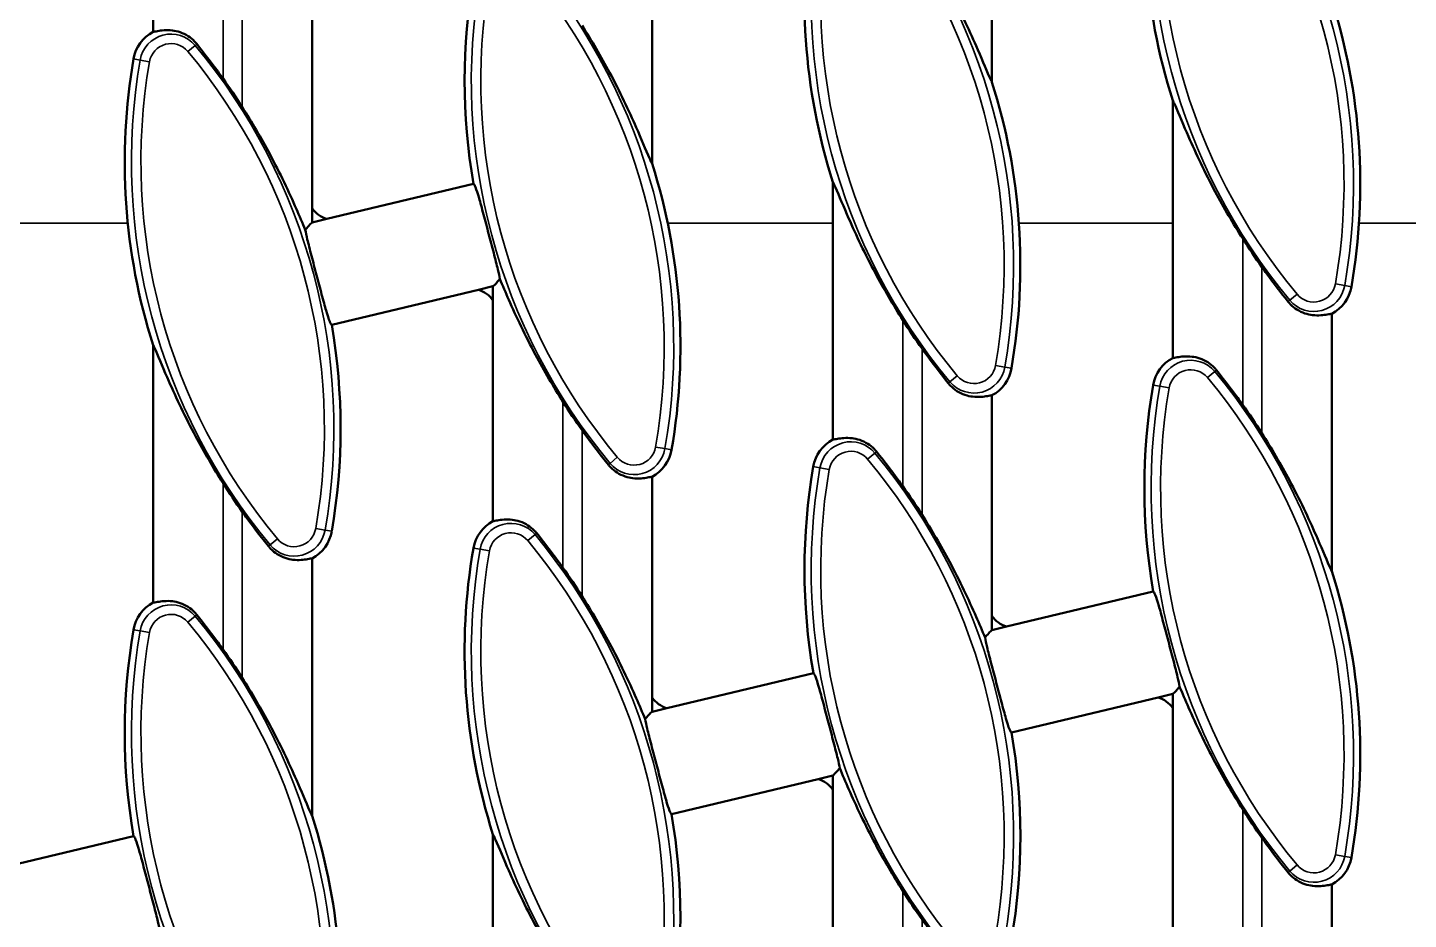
# Model space of a CAD drawing. Header units: millimetres. Extents: x 0 to 4362, y -130 to 2100.
# Drawn here: x 2451.7 to 2596.8, y 841.6 to 935.3 of the extents above; entities that cross this region are included whole.
import ezdxf

# ---------------------------------------------------------------- set-up
doc = ezdxf.new("R2010")
doc.units = ezdxf.units.MM
doc.header["$LTSCALE"] = 5
doc.layers.add('Sichtbar (ISO)', color=7, linetype='Continuous', lineweight=50)
doc.layers.add('Sichtbar schmal (ISO)', color=7, linetype='Continuous', lineweight=35)

msp = doc.modelspace()

# ---------------------------------------------------------------- linework, layer by layer
at = {"layer": 'Sichtbar (ISO)'}
for p, q in [((2464.878, 961.929), (2464.878, 934.862)), ((2553.021, 929.587), (2553.021, 956.654)), ((2517.307, 921.015), (2517.307, 948.083)), ((2481.593, 916.316), (2481.593, 939.511)), ((2572.021, 927.643), (2572.021, 900.576)), ((2483.131, 915.194), (2498.542, 918.893)), ((2536.307, 919.072), (2536.307, 892.005)), ((2481.593, 914.825), (2481.593, 916.316)), ((2481.593, 914.825), (2483.131, 915.194)), ((2499.055, 907.75), (2483.644, 904.052)), ((2500.593, 908.12), (2499.055, 907.75)), ((2500.593, 908.12), (2500.593, 906.629)), ((2500.593, 906.629), (2500.593, 883.433)), ((2588.736, 878.158), (2588.736, 905.226)), ((2464.878, 901.929), (2464.878, 874.862)), ((2553.021, 873.458), (2553.021, 896.654)), ((2517.307, 864.887), (2517.307, 888.083)), ((2481.593, 852.444), (2481.593, 879.511)), ((2554.56, 872.337), (2569.971, 876.036)), ((2553.021, 871.968), (2553.021, 873.458)), ((2553.021, 871.968), (2554.56, 872.337)), ((2518.845, 863.766), (2534.256, 867.464)), ((2517.307, 863.396), (2517.307, 864.887)), ((2570.483, 864.893), (2555.072, 861.195)), ((2572.021, 865.262), (2570.483, 864.893)), ((2572.021, 865.262), (2572.021, 863.772)), ((2517.307, 863.396), (2518.845, 863.766)), ((2572.021, 863.772), (2572.021, 840.576)), ((2534.769, 856.322), (2519.358, 852.623)), ((2536.307, 856.691), (2534.769, 856.322)), ((2536.307, 856.691), (2536.307, 855.2)), ((2536.307, 855.2), (2536.307, 832.005)), ((2447.417, 846.623), (2462.828, 850.321)), ((2500.593, 850.501), (2500.593, 823.433)), ((2588.736, 822.03), (2588.736, 845.226))]:
    msp.add_line(p, q, dxfattribs=at)
for centre, radius, start, end in [((2632.604, 946.895), 63.568, 170.18516, 197.6286), ((2596.89, 938.323), 63.568, 170.18516, 197.6286), ((2561.176, 929.752), 63.568, 170.18516, 189.83578), ((2528.153, 918.907), 63.568, 350.18516, 17.6286), ((2466.765, 931.335), 4, 118.14254, 170.18516), ((2525.461, 921.18), 63.568, 170.18516, 197.6286), ((2421.01, 893.193), 63.043, 32.39092, 35.6676), ((2492.438, 910.336), 63.568, 350.18516, 17.6286), ((2456.724, 901.764), 63.568, 350.18516, 17.6286), ((2632.604, 946.895), 63.043, 212.39092, 215.6676), ((2586.849, 908.753), 4, 298.14254, 350.18516), ((2421.01, 893.193), 63.568, 350.18516, 9.83578), ((2596.89, 938.323), 63.043, 212.39092, 215.6676), ((2573.908, 897.049), 4, 118.14254, 170.18516), ((2551.135, 900.181), 4, 298.14254, 350.18516), ((2632.604, 886.895), 63.568, 170.18516, 189.83578), ((2561.176, 929.752), 63.043, 212.39092, 215.6676), ((2528.153, 858.907), 63.043, 32.39092, 35.6676), ((2515.42, 891.61), 4, 298.14254, 350.18516), ((2538.194, 888.478), 4, 118.14254, 170.18516), ((2596.89, 878.323), 63.568, 170.18516, 189.83578), ((2525.461, 921.18), 63.043, 212.39092, 215.6676), ((2492.438, 850.336), 63.043, 32.39092, 35.6676), ((2479.706, 883.038), 4, 298.14254, 350.18516), ((2502.479, 879.906), 4, 118.14254, 170.18516), ((2561.176, 869.752), 63.568, 170.18516, 197.6286), ((2456.724, 841.764), 63.043, 32.39092, 35.6676), ((2528.153, 858.907), 63.568, 350.18516, 17.6286), ((2466.765, 871.335), 4, 118.14254, 170.18516), ((2525.461, 861.18), 63.568, 170.18516, 189.83578), ((2421.01, 833.193), 63.043, 32.39092, 35.6676), ((2492.438, 850.336), 63.568, 350.18516, 9.83578), ((2632.604, 886.895), 63.043, 212.39092, 215.6676), ((2421.01, 833.193), 63.568, 350.18516, 17.6286), ((2456.724, 841.764), 63.568, 350.18516, 9.83578), ((2586.849, 848.753), 4, 298.14254, 350.18516), ((2596.89, 878.323), 63.043, 212.39092, 215.6676)]:
    msp.add_arc(centre, radius, start, end, dxfattribs=at)
for centre, major_axis in [((2484.044, 918.062), (-1.864, -2.364)), ((2498.141, 904.883), (1.864, 2.364)), ((2555.473, 875.204), (-1.864, -2.364)), ((2519.759, 866.633), (-1.864, -2.364)), ((2569.57, 862.026), (1.864, 2.364)), ((2533.855, 853.454), (1.864, 2.364))]:
    msp.add_ellipse(centre, major_axis=major_axis, ratio=0.9964365, start_param=5.9978889, end_param=6.643578, dxfattribs=at)
for points, knots in [([(2545.673, 944.107), (2546.662, 942.547), (2547.652, 940.86), (2549.632, 937.165), (2550.587, 935.151), (2551.854, 932.265), (2552.385, 930.968), (2552.833, 929.961), (2552.922, 929.768), (2553.004, 929.618), (2553.013, 929.602), (2553.021, 929.587)], [5.0571531, 5.0571531, 5.0571531, 5.0571531, 5.5983494, 5.5983494, 6.239433, 6.239433, 6.6427143, 6.6427143, 6.7428645, 6.7428645, 6.7559465, 6.7559465, 6.7559465, 6.7559465]), ([(2464.878, 934.862), (2464.983, 934.867), (2465.144, 934.9), (2465.734, 935.004), (2466.279, 935.08), (2467.146, 934.971), (2467.425, 934.913), (2467.999, 934.718), (2468.292, 934.579), (2468.783, 934.265), (2469.025, 934.075), (2469.321, 933.767), (2469.398, 933.68), (2469.47, 933.589)], [2.82851537, 2.82851537, 2.82851537, 2.82851537, 2.9796104, 2.9796104, 3.24690309, 3.24690309, 3.34987153, 3.34987153, 3.45283997, 3.45283997, 3.54324006, 3.54324006, 3.57659228, 3.57659228, 3.57659228, 3.57659228]), ([(2509.959, 935.536), (2510.948, 933.976), (2511.938, 932.288), (2513.918, 928.593), (2514.873, 926.58), (2516.14, 923.693), (2516.671, 922.396), (2517.118, 921.389), (2517.208, 921.196), (2517.289, 921.047), (2517.298, 921.031), (2517.307, 921.015)], [5.0571531, 5.0571531, 5.0571531, 5.0571531, 5.5983494, 5.5983494, 6.239433, 6.239433, 6.6427143, 6.6427143, 6.7428645, 6.7428645, 6.7559465, 6.7559465, 6.7559465, 6.7559465]), ([(2469.47, 933.589), (2470.236, 932.629), (2471.002, 931.629), (2471.875, 930.439), (2472.051, 930.198), (2472.227, 929.952)], [1.09829535, 1.09829535, 1.09829535, 1.09829535, 1.45268918, 1.45268918, 1.54121651, 1.54121651, 1.54121651, 1.54121651]), ([(2579.37, 913.123), (2578.38, 914.683), (2577.39, 916.37), (2575.411, 920.066), (2574.456, 922.079), (2573.188, 924.965), (2572.658, 926.262), (2572.21, 927.269), (2572.12, 927.463), (2572.039, 927.612), (2572.03, 927.628), (2572.021, 927.643)], [5.0571531, 5.0571531, 5.0571531, 5.0571531, 5.5983494, 5.5983494, 6.239433, 6.239433, 6.6427143, 6.6427143, 6.7428645, 6.7428645, 6.7559465, 6.7559465, 6.7559465, 6.7559465]), ([(2474.244, 926.965), (2475.234, 925.405), (2476.224, 923.717), (2478.204, 920.022), (2479.158, 918.008), (2480.249, 915.524), (2480.582, 914.739), (2480.872, 914.052)], [5.0571531, 5.0571531, 5.0571531, 5.0571531, 5.5983494, 5.5983494, 6.239433, 6.239433, 6.4973987, 6.4973987, 6.4973987, 6.4973987]), ([(2498.542, 918.893), (2498.597, 918.855), (2498.667, 918.733), (2498.858, 918.264), (2498.987, 917.86), (2499.26, 916.924), (2499.422, 916.329), (2499.77, 915.026), (2499.957, 914.317), (2500.308, 912.988), (2500.495, 912.279), (2500.837, 910.971), (2500.989, 910.373), (2501.194, 909.51), (2501.269, 909.161), (2501.314, 908.893)], [1.7192522, 1.7192522, 1.7192522, 1.7192522, 1.8793137, 1.8793137, 2.0858771, 2.0858771, 2.2920372, 2.2920372, 2.4981973, 2.4981973, 2.7044361, 2.7044361, 2.910675, 2.910675, 3.0785664, 3.0785664, 3.0785664, 3.0785664]), ([(2543.656, 904.551), (2542.666, 906.111), (2541.676, 907.799), (2539.696, 911.494), (2538.741, 913.508), (2537.474, 916.394), (2536.943, 917.691), (2536.496, 918.698), (2536.406, 918.891), (2536.325, 919.041), (2536.316, 919.057), (2536.307, 919.072)], [5.0571531, 5.0571531, 5.0571531, 5.0571531, 5.5983494, 5.5983494, 6.239433, 6.239433, 6.6427143, 6.6427143, 6.7428645, 6.7428645, 6.7559465, 6.7559465, 6.7559465, 6.7559465]), ([(2480.872, 914.052), (2480.923, 914.114), (2480.972, 914.174), (2481.178, 914.42), (2481.317, 914.574), (2481.493, 914.746), (2481.548, 914.793), (2481.593, 914.825)], [2.43795424, 2.43795424, 2.43795424, 2.43795424, 2.47356168, 2.47356168, 2.59214538, 2.59214538, 2.65998112, 2.65998112, 2.65998112, 2.65998112]), ([(2483.644, 904.052), (2483.589, 904.09), (2483.518, 904.212), (2483.328, 904.68), (2483.198, 905.085), (2482.925, 906.021), (2482.763, 906.615), (2482.415, 907.918), (2482.229, 908.627), (2481.878, 909.956), (2481.69, 910.666), (2481.349, 911.973), (2481.196, 912.572), (2480.992, 913.435), (2480.916, 913.784), (2480.872, 914.052)], [0.0465019, 0.0465019, 0.0465019, 0.0465019, 0.2065634, 0.2065634, 0.4131269, 0.4131269, 0.619287, 0.619287, 0.825447, 0.825447, 1.0316859, 1.0316859, 1.2379247, 1.2379247, 1.4058161, 1.4058161, 1.4058161, 1.4058161]), ([(2584.144, 906.498), (2583.378, 907.459), (2582.612, 908.459), (2581.739, 909.648), (2581.563, 909.89), (2581.387, 910.135)], [1.09829535, 1.09829535, 1.09829535, 1.09829535, 1.45268918, 1.45268918, 1.54121651, 1.54121651, 1.54121651, 1.54121651]), ([(2501.314, 908.893), (2501.29, 908.863), (2501.266, 908.834), (2501.011, 908.524), (2500.796, 908.286), (2500.631, 908.148), (2500.611, 908.132), (2500.593, 908.12)], [0.7002353, 0.7002353, 0.7002353, 0.7002353, 0.71793965, 0.71793965, 0.89397869, 0.89397869, 0.92025014, 0.92025014, 0.92025014, 0.92025014]), ([(2507.941, 895.98), (2506.952, 897.54), (2505.962, 899.227), (2503.982, 902.923), (2503.027, 904.936), (2501.936, 907.421), (2501.604, 908.206), (2501.314, 908.893)], [5.0571531, 5.0571531, 5.0571531, 5.0571531, 5.5983494, 5.5983494, 6.239433, 6.239433, 6.4973987, 6.4973987, 6.4973987, 6.4973987]), ([(2588.736, 905.226), (2588.631, 905.22), (2588.47, 905.188), (2587.88, 905.084), (2587.335, 905.007), (2586.469, 905.117), (2586.189, 905.174), (2585.615, 905.369), (2585.322, 905.509), (2584.831, 905.822), (2584.59, 906.013), (2584.293, 906.32), (2584.217, 906.408), (2584.144, 906.498)], [2.82851537, 2.82851537, 2.82851537, 2.82851537, 2.9796104, 2.9796104, 3.24690309, 3.24690309, 3.34987153, 3.34987153, 3.45283997, 3.45283997, 3.54324006, 3.54324006, 3.57659228, 3.57659228, 3.57659228, 3.57659228]), ([(2472.227, 887.409), (2471.237, 888.969), (2470.247, 890.656), (2468.268, 894.351), (2467.313, 896.365), (2466.045, 899.251), (2465.515, 900.548), (2465.067, 901.555), (2464.977, 901.748), (2464.896, 901.898), (2464.887, 901.914), (2464.878, 901.929)], [5.0571531, 5.0571531, 5.0571531, 5.0571531, 5.5983494, 5.5983494, 6.239433, 6.239433, 6.6427143, 6.6427143, 6.7428645, 6.7428645, 6.7559465, 6.7559465, 6.7559465, 6.7559465]), ([(2548.43, 897.927), (2547.664, 898.887), (2546.897, 899.887), (2546.025, 901.076), (2545.849, 901.318), (2545.673, 901.564)], [1.09829535, 1.09829535, 1.09829535, 1.09829535, 1.45268918, 1.45268918, 1.54121651, 1.54121651, 1.54121651, 1.54121651]), ([(2572.021, 900.576), (2572.126, 900.581), (2572.287, 900.614), (2572.877, 900.718), (2573.422, 900.794), (2574.288, 900.685), (2574.568, 900.627), (2575.142, 900.432), (2575.435, 900.293), (2575.926, 899.98), (2576.167, 899.789), (2576.464, 899.481), (2576.54, 899.394), (2576.613, 899.304)], [2.82851537, 2.82851537, 2.82851537, 2.82851537, 2.9796104, 2.9796104, 3.24690309, 3.24690309, 3.34987153, 3.34987153, 3.45283997, 3.45283997, 3.54324006, 3.54324006, 3.57659228, 3.57659228, 3.57659228, 3.57659228]), ([(2576.613, 899.304), (2577.379, 898.343), (2578.145, 897.343), (2579.018, 896.154), (2579.194, 895.912), (2579.37, 895.666)], [1.09829535, 1.09829535, 1.09829535, 1.09829535, 1.45268918, 1.45268918, 1.54121651, 1.54121651, 1.54121651, 1.54121651]), ([(2553.021, 896.654), (2552.917, 896.649), (2552.756, 896.616), (2552.166, 896.512), (2551.62, 896.436), (2550.754, 896.545), (2550.475, 896.603), (2549.901, 896.798), (2549.608, 896.937), (2549.117, 897.25), (2548.875, 897.441), (2548.579, 897.749), (2548.502, 897.836), (2548.43, 897.927)], [2.82851537, 2.82851537, 2.82851537, 2.82851537, 2.9796104, 2.9796104, 3.24690309, 3.24690309, 3.34987153, 3.34987153, 3.45283997, 3.45283997, 3.54324006, 3.54324006, 3.57659228, 3.57659228, 3.57659228, 3.57659228]), ([(2512.716, 889.355), (2511.95, 890.316), (2511.183, 891.316), (2510.31, 892.505), (2510.135, 892.747), (2509.959, 892.992)], [1.09829535, 1.09829535, 1.09829535, 1.09829535, 1.45268918, 1.45268918, 1.54121651, 1.54121651, 1.54121651, 1.54121651]), ([(2581.387, 892.679), (2582.377, 891.119), (2583.367, 889.431), (2585.346, 885.736), (2586.301, 883.723), (2587.569, 880.836), (2588.099, 879.539), (2588.547, 878.532), (2588.637, 878.339), (2588.718, 878.19), (2588.727, 878.173), (2588.736, 878.158)], [5.0571531, 5.0571531, 5.0571531, 5.0571531, 5.5983494, 5.5983494, 6.239433, 6.239433, 6.6427143, 6.6427143, 6.7428645, 6.7428645, 6.7559465, 6.7559465, 6.7559465, 6.7559465]), ([(2536.307, 892.005), (2536.412, 892.01), (2536.573, 892.043), (2537.162, 892.147), (2537.708, 892.223), (2538.574, 892.113), (2538.854, 892.056), (2539.427, 891.861), (2539.721, 891.722), (2540.212, 891.408), (2540.453, 891.217), (2540.75, 890.91), (2540.826, 890.822), (2540.898, 890.732)], [2.82851537, 2.82851537, 2.82851537, 2.82851537, 2.9796104, 2.9796104, 3.24690309, 3.24690309, 3.34987153, 3.34987153, 3.45283997, 3.45283997, 3.54324006, 3.54324006, 3.57659228, 3.57659228, 3.57659228, 3.57659228]), ([(2540.898, 890.732), (2541.664, 889.772), (2542.431, 888.772), (2543.304, 887.582), (2543.479, 887.34), (2543.656, 887.095)], [1.09829535, 1.09829535, 1.09829535, 1.09829535, 1.45268918, 1.45268918, 1.54121651, 1.54121651, 1.54121651, 1.54121651]), ([(2517.307, 888.083), (2517.202, 888.078), (2517.041, 888.045), (2516.452, 887.941), (2515.906, 887.865), (2515.04, 887.974), (2514.76, 888.031), (2514.187, 888.227), (2513.894, 888.366), (2513.402, 888.679), (2513.161, 888.87), (2512.865, 889.178), (2512.788, 889.265), (2512.716, 889.355)], [2.82851537, 2.82851537, 2.82851537, 2.82851537, 2.9796104, 2.9796104, 3.24690309, 3.24690309, 3.34987153, 3.34987153, 3.45283997, 3.45283997, 3.54324006, 3.54324006, 3.57659228, 3.57659228, 3.57659228, 3.57659228]), ([(2477.002, 880.784), (2476.235, 881.744), (2475.469, 882.744), (2474.596, 883.934), (2474.421, 884.176), (2474.244, 884.421)], [1.09829535, 1.09829535, 1.09829535, 1.09829535, 1.45268918, 1.45268918, 1.54121651, 1.54121651, 1.54121651, 1.54121651]), ([(2500.593, 883.433), (2500.697, 883.438), (2500.858, 883.471), (2501.448, 883.575), (2501.994, 883.651), (2502.86, 883.542), (2503.139, 883.485), (2503.713, 883.289), (2504.006, 883.15), (2504.497, 882.837), (2504.739, 882.646), (2505.035, 882.338), (2505.112, 882.251), (2505.184, 882.161)], [2.82851537, 2.82851537, 2.82851537, 2.82851537, 2.9796104, 2.9796104, 3.24690309, 3.24690309, 3.34987153, 3.34987153, 3.45283997, 3.45283997, 3.54324006, 3.54324006, 3.57659228, 3.57659228, 3.57659228, 3.57659228]), ([(2545.673, 884.107), (2546.662, 882.547), (2547.652, 880.86), (2549.632, 877.165), (2550.587, 875.151), (2551.678, 872.667), (2552.01, 871.882), (2552.301, 871.195)], [5.0571531, 5.0571531, 5.0571531, 5.0571531, 5.5983494, 5.5983494, 6.239433, 6.239433, 6.4973987, 6.4973987, 6.4973987, 6.4973987]), ([(2505.184, 882.161), (2505.95, 881.2), (2506.717, 880.2), (2507.589, 879.011), (2507.765, 878.769), (2507.941, 878.523)], [1.09829535, 1.09829535, 1.09829535, 1.09829535, 1.45268918, 1.45268918, 1.54121651, 1.54121651, 1.54121651, 1.54121651]), ([(2481.593, 879.511), (2481.488, 879.506), (2481.327, 879.473), (2480.737, 879.369), (2480.192, 879.293), (2479.326, 879.403), (2479.046, 879.46), (2478.473, 879.655), (2478.179, 879.794), (2477.688, 880.108), (2477.447, 880.299), (2477.15, 880.606), (2477.074, 880.693), (2477.002, 880.784)], [2.82851537, 2.82851537, 2.82851537, 2.82851537, 2.9796104, 2.9796104, 3.24690309, 3.24690309, 3.34987153, 3.34987153, 3.45283997, 3.45283997, 3.54324006, 3.54324006, 3.57659228, 3.57659228, 3.57659228, 3.57659228]), ([(2464.878, 874.862), (2464.983, 874.867), (2465.144, 874.9), (2465.734, 875.004), (2466.279, 875.08), (2467.146, 874.971), (2467.425, 874.913), (2467.999, 874.718), (2468.292, 874.579), (2468.783, 874.265), (2469.025, 874.075), (2469.321, 873.767), (2469.398, 873.68), (2469.47, 873.589)], [2.82851537, 2.82851537, 2.82851537, 2.82851537, 2.9796104, 2.9796104, 3.24690309, 3.24690309, 3.34987153, 3.34987153, 3.45283997, 3.45283997, 3.54324006, 3.54324006, 3.57659228, 3.57659228, 3.57659228, 3.57659228]), ([(2509.959, 875.536), (2510.948, 873.976), (2511.938, 872.288), (2513.918, 868.593), (2514.873, 866.58), (2515.964, 864.095), (2516.296, 863.31), (2516.586, 862.623)], [5.0571531, 5.0571531, 5.0571531, 5.0571531, 5.5983494, 5.5983494, 6.239433, 6.239433, 6.4973987, 6.4973987, 6.4973987, 6.4973987]), ([(2569.971, 876.036), (2570.025, 875.998), (2570.096, 875.876), (2570.286, 875.407), (2570.416, 875.003), (2570.689, 874.067), (2570.851, 873.472), (2571.199, 872.169), (2571.385, 871.46), (2571.736, 870.131), (2571.924, 869.422), (2572.265, 868.114), (2572.418, 867.515), (2572.622, 866.653), (2572.698, 866.303), (2572.742, 866.036)], [1.7192522, 1.7192522, 1.7192522, 1.7192522, 1.8793137, 1.8793137, 2.0858771, 2.0858771, 2.2920372, 2.2920372, 2.4981973, 2.4981973, 2.7044361, 2.7044361, 2.910675, 2.910675, 3.0785664, 3.0785664, 3.0785664, 3.0785664]), ([(2469.47, 873.589), (2470.236, 872.629), (2471.002, 871.629), (2471.875, 870.439), (2472.051, 870.198), (2472.227, 869.952)], [1.09829535, 1.09829535, 1.09829535, 1.09829535, 1.45268918, 1.45268918, 1.54121651, 1.54121651, 1.54121651, 1.54121651]), ([(2552.301, 871.195), (2552.357, 871.264), (2552.411, 871.33), (2552.618, 871.576), (2552.754, 871.726), (2552.925, 871.892), (2552.978, 871.937), (2553.021, 871.968)], [2.43992656, 2.43992656, 2.43992656, 2.43992656, 2.47945595, 2.47945595, 2.59585575, 2.59585575, 2.6615408, 2.6615408, 2.6615408, 2.6615408]), ([(2555.072, 861.195), (2555.017, 861.232), (2554.947, 861.355), (2554.756, 861.823), (2554.627, 862.227), (2554.354, 863.164), (2554.192, 863.758), (2553.844, 865.061), (2553.657, 865.77), (2553.306, 867.099), (2553.119, 867.809), (2552.778, 869.116), (2552.625, 869.715), (2552.42, 870.578), (2552.345, 870.927), (2552.301, 871.195)], [0.0465019, 0.0465019, 0.0465019, 0.0465019, 0.2065634, 0.2065634, 0.4131269, 0.4131269, 0.619287, 0.619287, 0.825447, 0.825447, 1.0316859, 1.0316859, 1.2379247, 1.2379247, 1.4058161, 1.4058161, 1.4058161, 1.4058161]), ([(2474.244, 866.965), (2475.234, 865.405), (2476.224, 863.717), (2478.204, 860.022), (2479.158, 858.008), (2480.426, 855.122), (2480.957, 853.825), (2481.404, 852.818), (2481.494, 852.625), (2481.575, 852.475), (2481.584, 852.459), (2481.593, 852.444)], [5.0571531, 5.0571531, 5.0571531, 5.0571531, 5.5983494, 5.5983494, 6.239433, 6.239433, 6.6427143, 6.6427143, 6.7428645, 6.7428645, 6.7559465, 6.7559465, 6.7559465, 6.7559465]), ([(2534.256, 867.464), (2534.311, 867.426), (2534.382, 867.304), (2534.572, 866.836), (2534.702, 866.431), (2534.975, 865.495), (2535.137, 864.901), (2535.485, 863.597), (2535.671, 862.889), (2536.022, 861.56), (2536.21, 860.85), (2536.551, 859.542), (2536.704, 858.944), (2536.908, 858.081), (2536.983, 857.732), (2537.028, 857.464)], [1.7192522, 1.7192522, 1.7192522, 1.7192522, 1.8793137, 1.8793137, 2.0858771, 2.0858771, 2.2920372, 2.2920372, 2.4981973, 2.4981973, 2.7044361, 2.7044361, 2.910675, 2.910675, 3.0785664, 3.0785664, 3.0785664, 3.0785664]), ([(2572.742, 866.036), (2572.718, 866.006), (2572.694, 865.977), (2572.44, 865.667), (2572.224, 865.428), (2572.06, 865.291), (2572.04, 865.275), (2572.021, 865.262)], [0.7002353, 0.7002353, 0.7002353, 0.7002353, 0.71793965, 0.71793965, 0.89397869, 0.89397869, 0.92025014, 0.92025014, 0.92025014, 0.92025014]), ([(2579.37, 853.123), (2578.38, 854.683), (2577.39, 856.37), (2575.411, 860.066), (2574.456, 862.079), (2573.365, 864.564), (2573.032, 865.349), (2572.742, 866.036)], [5.0571531, 5.0571531, 5.0571531, 5.0571531, 5.5983494, 5.5983494, 6.239433, 6.239433, 6.4973987, 6.4973987, 6.4973987, 6.4973987]), ([(2516.586, 862.623), (2516.643, 862.693), (2516.697, 862.759), (2516.904, 863.005), (2517.04, 863.155), (2517.21, 863.32), (2517.263, 863.366), (2517.307, 863.396)], [2.43992656, 2.43992656, 2.43992656, 2.43992656, 2.47945595, 2.47945595, 2.59585575, 2.59585575, 2.6615408, 2.6615408, 2.6615408, 2.6615408]), ([(2519.358, 852.623), (2519.303, 852.661), (2519.233, 852.783), (2519.042, 853.252), (2518.913, 853.656), (2518.64, 854.592), (2518.478, 855.187), (2518.13, 856.49), (2517.943, 857.199), (2517.592, 858.528), (2517.405, 859.237), (2517.063, 860.545), (2516.91, 861.143), (2516.706, 862.006), (2516.631, 862.355), (2516.586, 862.623)], [0.0465019, 0.0465019, 0.0465019, 0.0465019, 0.2065634, 0.2065634, 0.4131269, 0.4131269, 0.619287, 0.619287, 0.825447, 0.825447, 1.0316859, 1.0316859, 1.2379247, 1.2379247, 1.4058161, 1.4058161, 1.4058161, 1.4058161]), ([(2537.028, 857.464), (2537.004, 857.434), (2536.98, 857.405), (2536.725, 857.095), (2536.51, 856.857), (2536.345, 856.719), (2536.325, 856.704), (2536.307, 856.691)], [0.7002353, 0.7002353, 0.7002353, 0.7002353, 0.71793965, 0.71793965, 0.89397869, 0.89397869, 0.92025014, 0.92025014, 0.92025014, 0.92025014]), ([(2543.656, 844.551), (2542.666, 846.111), (2541.676, 847.799), (2539.696, 851.494), (2538.741, 853.508), (2537.65, 855.992), (2537.318, 856.777), (2537.028, 857.464)], [5.0571531, 5.0571531, 5.0571531, 5.0571531, 5.5983494, 5.5983494, 6.239433, 6.239433, 6.4973987, 6.4973987, 6.4973987, 6.4973987]), ([(2462.828, 850.321), (2462.883, 850.284), (2462.953, 850.161), (2463.144, 849.693), (2463.273, 849.289), (2463.546, 848.352), (2463.708, 847.758), (2464.056, 846.455), (2464.243, 845.746), (2464.593, 844.417), (2464.781, 843.707), (2465.122, 842.4), (2465.275, 841.801), (2465.479, 840.938), (2465.555, 840.589), (2465.599, 840.321)], [1.7192522, 1.7192522, 1.7192522, 1.7192522, 1.8793137, 1.8793137, 2.0858771, 2.0858771, 2.2920372, 2.2920372, 2.4981973, 2.4981973, 2.7044361, 2.7044361, 2.910675, 2.910675, 3.0785664, 3.0785664, 3.0785664, 3.0785664]), ([(2507.941, 835.98), (2506.952, 837.54), (2505.962, 839.227), (2503.982, 842.923), (2503.027, 844.936), (2501.76, 847.822), (2501.229, 849.12), (2500.781, 850.127), (2500.692, 850.32), (2500.611, 850.469), (2500.602, 850.485), (2500.593, 850.501)], [5.0571531, 5.0571531, 5.0571531, 5.0571531, 5.5983494, 5.5983494, 6.239433, 6.239433, 6.6427143, 6.6427143, 6.7428645, 6.7428645, 6.7559465, 6.7559465, 6.7559465, 6.7559465]), ([(2584.144, 846.498), (2583.378, 847.459), (2582.612, 848.459), (2581.739, 849.648), (2581.563, 849.89), (2581.387, 850.135)], [1.09829535, 1.09829535, 1.09829535, 1.09829535, 1.45268918, 1.45268918, 1.54121651, 1.54121651, 1.54121651, 1.54121651]), ([(2588.736, 845.226), (2588.631, 845.22), (2588.47, 845.188), (2587.88, 845.084), (2587.335, 845.007), (2586.469, 845.117), (2586.189, 845.174), (2585.615, 845.369), (2585.322, 845.509), (2584.831, 845.822), (2584.59, 846.013), (2584.293, 846.32), (2584.217, 846.408), (2584.144, 846.498)], [2.82851537, 2.82851537, 2.82851537, 2.82851537, 2.9796104, 2.9796104, 3.24690309, 3.24690309, 3.34987153, 3.34987153, 3.45283997, 3.45283997, 3.54324006, 3.54324006, 3.57659228, 3.57659228, 3.57659228, 3.57659228]), ([(2548.43, 837.927), (2547.664, 838.887), (2546.897, 839.887), (2546.025, 841.076), (2545.849, 841.318), (2545.673, 841.564)], [1.09829535, 1.09829535, 1.09829535, 1.09829535, 1.45268918, 1.45268918, 1.54121651, 1.54121651, 1.54121651, 1.54121651])]:
    msp.add_open_spline(points, degree=3, knots=knots, dxfattribs=at)
at = {"layer": 'Sichtbar schmal (ISO)'}
for p, q in [((2472.227, 929.952), (2472.227, 947.409)), ((2474.244, 944.421), (2474.244, 926.965)), ((2469.294, 933.443), (2468.529, 932.805)), ((2469.47, 933.589), (2469.294, 933.443)), ((2462.824, 932.017), (2463.521, 931.896)), ((2463.521, 931.896), (2464.503, 931.726)), ((2462.219, 914.757), (2445.878, 914.757)), ((2536.307, 914.757), (2518.95, 914.757)), ((2572.021, 914.757), (2555.853, 914.757)), ((2607.736, 914.757), (2591.585, 914.757)), ((2579.37, 895.666), (2579.37, 913.123)), ((2581.387, 910.135), (2581.387, 892.679)), ((2589.112, 908.361), (2590.093, 908.191)), ((2585.085, 907.282), (2584.32, 906.645)), ((2590.79, 908.071), (2590.093, 908.191)), ((2584.144, 906.498), (2584.32, 906.645)), ((2543.656, 887.095), (2543.656, 904.551)), ((2545.673, 901.564), (2545.673, 884.107)), ((2553.397, 899.79), (2554.379, 899.62)), ((2555.076, 899.499), (2554.379, 899.62)), ((2549.371, 898.711), (2548.606, 898.073)), ((2576.437, 899.157), (2575.672, 898.519)), ((2576.613, 899.304), (2576.437, 899.157)), ((2548.43, 897.927), (2548.606, 898.073)), ((2569.967, 897.731), (2570.664, 897.61)), ((2570.664, 897.61), (2571.645, 897.44)), ((2507.941, 878.523), (2507.941, 895.98)), ((2509.959, 892.992), (2509.959, 875.536)), ((2517.683, 891.218), (2518.665, 891.049)), ((2519.362, 890.928), (2518.665, 891.049)), ((2512.716, 889.355), (2512.891, 889.502)), ((2513.657, 890.14), (2512.891, 889.502)), ((2540.723, 890.586), (2539.958, 889.948)), ((2540.898, 890.732), (2540.723, 890.586)), ((2534.252, 889.159), (2534.949, 889.039)), ((2534.949, 889.039), (2535.931, 888.869)), ((2472.227, 869.952), (2472.227, 887.409)), ((2474.244, 884.421), (2474.244, 866.965)), ((2481.969, 882.647), (2482.95, 882.477)), ((2483.648, 882.357), (2482.95, 882.477)), ((2505.184, 882.161), (2505.008, 882.014)), ((2477.002, 880.784), (2477.177, 880.93)), ((2477.942, 881.568), (2477.177, 880.93)), ((2505.008, 882.014), (2504.243, 881.376)), ((2498.538, 880.588), (2499.235, 880.467)), ((2499.235, 880.467), (2500.217, 880.298)), ((2469.294, 873.443), (2468.529, 872.805)), ((2469.47, 873.589), (2469.294, 873.443)), ((2462.824, 872.017), (2463.521, 871.896)), ((2463.521, 871.896), (2464.503, 871.726)), ((2579.37, 835.666), (2579.37, 853.123)), ((2581.387, 850.135), (2581.387, 832.679)), ((2589.112, 848.361), (2590.093, 848.191)), ((2590.79, 848.071), (2590.093, 848.191)), ((2584.144, 846.498), (2584.32, 846.645)), ((2585.085, 847.282), (2584.32, 846.645)), ((2543.656, 827.095), (2543.656, 844.551)), ((2545.673, 841.564), (2545.673, 824.107))]:
    msp.add_line(p, q, dxfattribs=at)
for centre, radius, start, end in [((2528.153, 918.907), 62.861, 350.18516, 39.81484), ((2632.604, 946.895), 62.861, 170.18516, 219.81484), ((2528.153, 918.907), 61.864, 350.18516, 39.81484), ((2632.604, 946.895), 61.864, 170.18516, 219.81484), ((2492.438, 910.336), 62.861, 350.18516, 39.81484), ((2596.89, 938.323), 62.861, 170.18516, 219.81484), ((2492.438, 910.336), 61.864, 350.18516, 39.81484), ((2596.89, 938.323), 61.864, 170.18516, 219.81484), ((2456.724, 901.764), 62.861, 350.18516, 39.81484), ((2561.176, 929.752), 62.861, 170.18516, 219.81484), ((2561.176, 929.752), 61.864, 170.18516, 219.81484), ((2456.724, 901.764), 61.864, 350.18516, 39.81484), ((2466.765, 931.335), 3.292, 39.81484, 170.18516), ((2466.765, 931.335), 2.296, 39.81484, 170.18516), ((2421.01, 893.193), 62.861, 350.18516, 39.81484), ((2525.461, 921.18), 62.861, 170.18516, 219.81484), ((2525.461, 921.18), 61.864, 170.18516, 219.81484), ((2421.01, 893.193), 61.864, 350.18516, 39.81484), ((2586.849, 908.753), 2.296, 219.81484, 350.18516), ((2586.849, 908.753), 3.292, 219.81484, 350.18516), ((2551.135, 900.181), 3.292, 219.81484, 350.18516), ((2551.135, 900.181), 2.296, 219.81484, 350.18516), ((2573.908, 897.049), 3.292, 39.81484, 170.18516), ((2573.908, 897.049), 2.296, 39.81484, 170.18516), ((2528.153, 858.907), 61.864, 350.18516, 39.81484), ((2528.153, 858.907), 62.861, 350.18516, 39.81484), ((2632.604, 886.895), 62.861, 170.18516, 219.81484), ((2632.604, 886.895), 61.864, 170.18516, 219.81484), ((2515.42, 891.61), 3.292, 219.81484, 350.18516), ((2515.42, 891.61), 2.296, 219.81484, 350.18516), ((2538.194, 888.478), 3.292, 39.81484, 170.18516), ((2538.194, 888.478), 2.296, 39.81484, 170.18516), ((2492.438, 850.336), 61.864, 350.18516, 39.81484), ((2492.438, 850.336), 62.861, 350.18516, 39.81484), ((2596.89, 878.323), 62.861, 170.18516, 219.81484), ((2596.89, 878.323), 61.864, 170.18516, 219.81484), ((2479.706, 883.038), 3.292, 219.81484, 350.18516), ((2479.706, 883.038), 2.296, 219.81484, 350.18516), ((2502.479, 879.906), 3.292, 39.81484, 170.18516), ((2502.479, 879.906), 2.296, 39.81484, 170.18516), ((2456.724, 841.764), 61.864, 350.18516, 39.81484), ((2456.724, 841.764), 62.861, 350.18516, 39.81484), ((2561.176, 869.752), 62.861, 170.18516, 219.81484), ((2561.176, 869.752), 61.864, 170.18516, 219.81484), ((2466.765, 871.335), 3.292, 39.81484, 170.18516), ((2466.765, 871.335), 2.296, 39.81484, 170.18516), ((2421.01, 833.193), 62.861, 350.18516, 39.81484), ((2421.01, 833.193), 61.864, 350.18516, 39.81484), ((2525.461, 861.18), 62.861, 170.18516, 219.81484), ((2525.461, 861.18), 61.864, 170.18516, 219.81484), ((2586.849, 848.753), 3.292, 219.81484, 350.18516), ((2586.849, 848.753), 2.296, 219.81484, 350.18516)]:
    msp.add_arc(centre, radius, start, end, dxfattribs=at)

doc.saveas('drawing.dxf')
